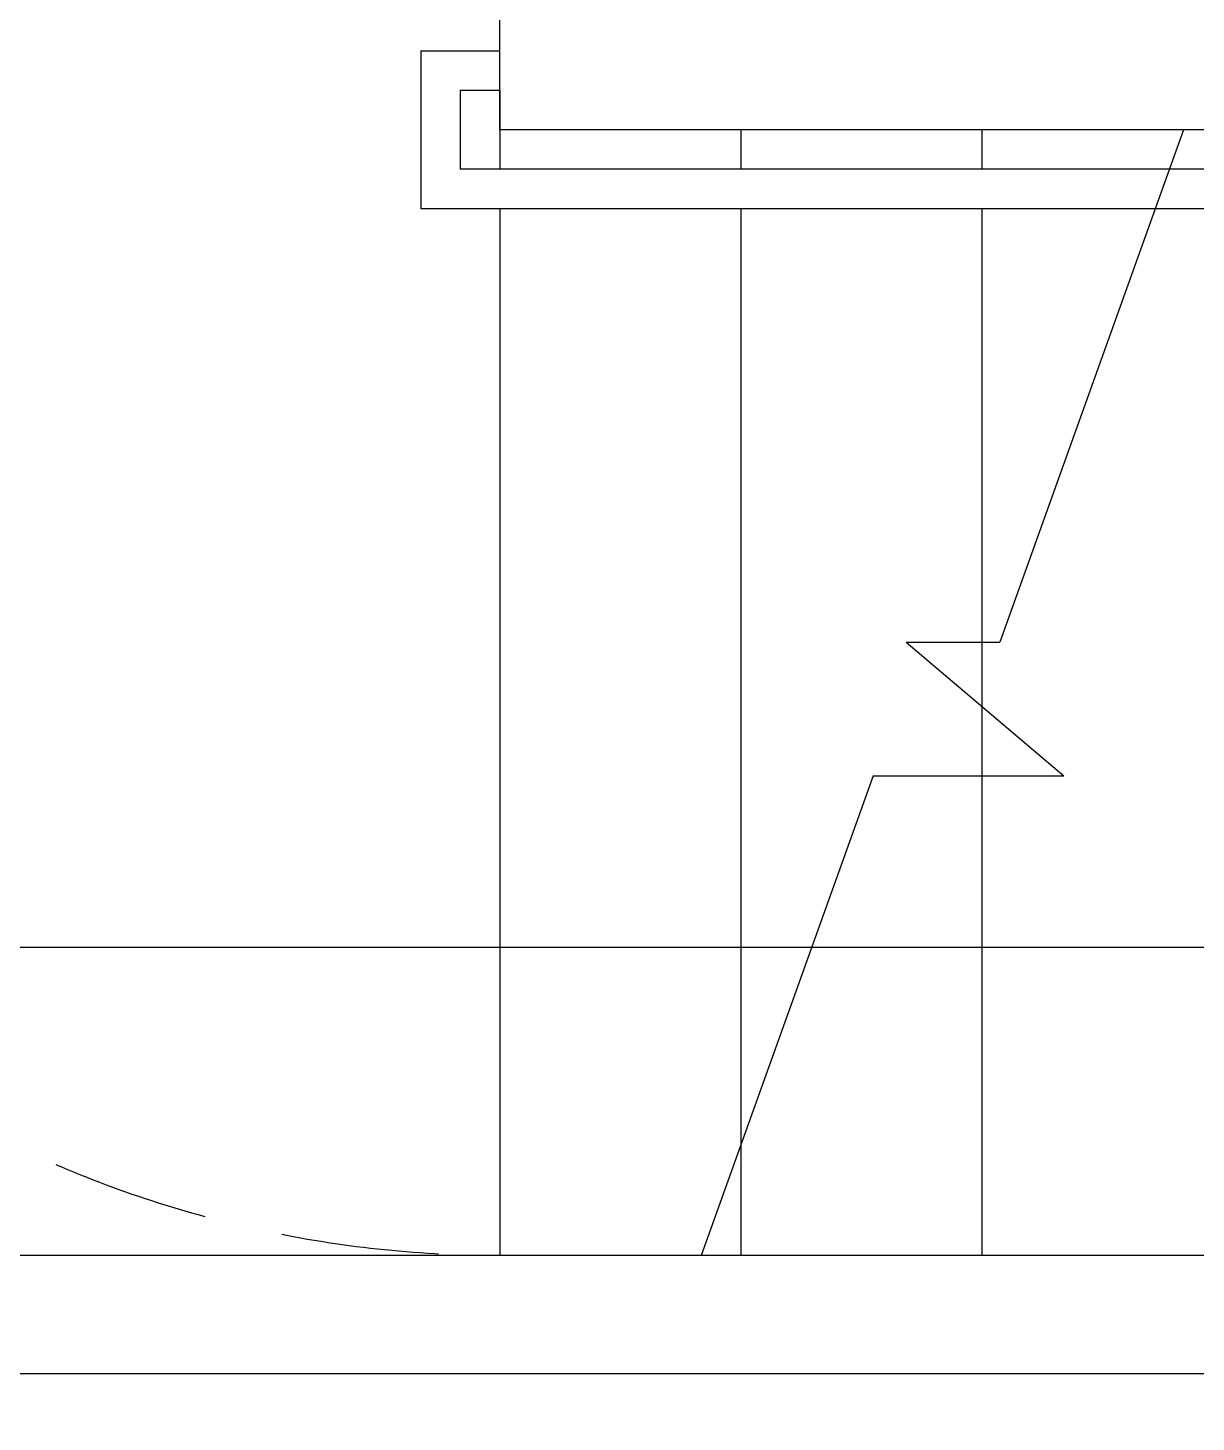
# Model space of a CAD drawing. Header units: inches. Extents: x 17074 to 430035, y 21644 to 175348.
# Drawn here: x 45112 to 46590, y 58168 to 59933 of the extents above; entities that cross this region are included whole.
import ezdxf

# ---------------------------------------------------------------- set-up
doc = ezdxf.new("R2010")
doc.units = ezdxf.units.IN
doc.header["$MEASUREMENT"] = 0
doc.linetypes.add('HIDDEN', pattern=[0.375, 0.25, -0.125])
doc.layers.add('LIGHT', color=4, linetype='Continuous')
doc.layers.add('stair', color=8, linetype='Continuous')
doc.layers.add('wall', color=8, linetype='Continuous', lineweight=30)
doc.styles.add('ROMANS', font='romans.shx', dxfattribs={"width": 0.5, "height": 400})
doc.dimstyles.new('ROMANS', dxfattribs={"dimtxt": 600, "dimasz": 300, "dimexe": 0, "dimexo": 0, "dimgap": 250, "dimtad": 1, "dimdec": 0, "dimdsep": 46, "dimtxsty": 'ROMANS', "dimcen": 10, "dimdle": 150, "dimclrd": 1, "dimclre": 256, "dimclrt": 7, "dimaunit": 1, "dimadec": 0, "dimazin": 0, "dimtfac": 1, "dimtdec": 0, "dimtix": 1, "dimtofl": 0, "dimtmove": 2, "dimatfit": 3, "dimfxl": 1, "dimtolj": 1, "dimarcsym": 0})

msp = doc.modelspace()

# ---------------------------------------------------------------- linework, layer by layer
at = {"layer": 'stair'}
for p, q in [((45609.3, 59903.6), (45609.3, 59703.6)), ((45609.3, 59903.6), (45709.3, 59903.6)), ((45659.3, 59853.6), (45659.3, 59753.6)), ((45659.3, 59853.6), (45709.3, 59853.6)), ((45709.3, 59853.6), (45709.3, 59753.6)), ((46014.3, 59803.6), (46014.3, 59753.6)), ((46319.3, 59803.6), (46319.3, 59753.6)), ((46574.3, 59803.6), (46342.1, 59154.7)), ((49064.3, 59753.6), (45659.3, 59753.6)), ((49064.3, 59703.6), (45609.3, 59703.6)), ((45709.3, 59703.6), (45709.3, 58378.6)), ((46014.3, 59703.6), (46014.3, 58378.6)), ((46319.3, 59703.6), (46319.3, 58378.6)), ((46223.6, 59154.7), (46342.1, 59154.7)), ((46223.6, 59154.7), (46422.8, 58985.6)), ((46181.6, 58985.6), (45964.3, 58378.6)), ((46181.6, 58985.6), (46422.8, 58985.6))]:
    msp.add_line(p, q, dxfattribs=at)
at = {"layer": 'stair', "linetype": 'HIDDEN', "ltscale": 800}
msp.add_arc((45709.3, 59803.6), 1425, 90, 270, dxfattribs=at)
at = {"layer": 'wall'}
for p, q in [((45709.3, 59803.6), (45709.3, 59953.6)), ((48454.3, 59803.6), (45709.3, 59803.6)), ((48829.3, 58378.6), (44134.3, 58378.6)), ((48829.3, 58228.6), (44134.3, 58228.6))]:
    msp.add_line(p, q, dxfattribs=at)

# ---------------------------------------------------------------- leaders
at = {"layer": 'LIGHT', "linetype": 'Continuous'}
msp.add_leader([(46610.6, 57490.3), (46610.6, 58768.5), (42170.6, 58768.5)], dimstyle='ROMANS', override={"dimgap": 250, "dimtad": 0}, dxfattribs=at)

doc.saveas('drawing.dxf')
